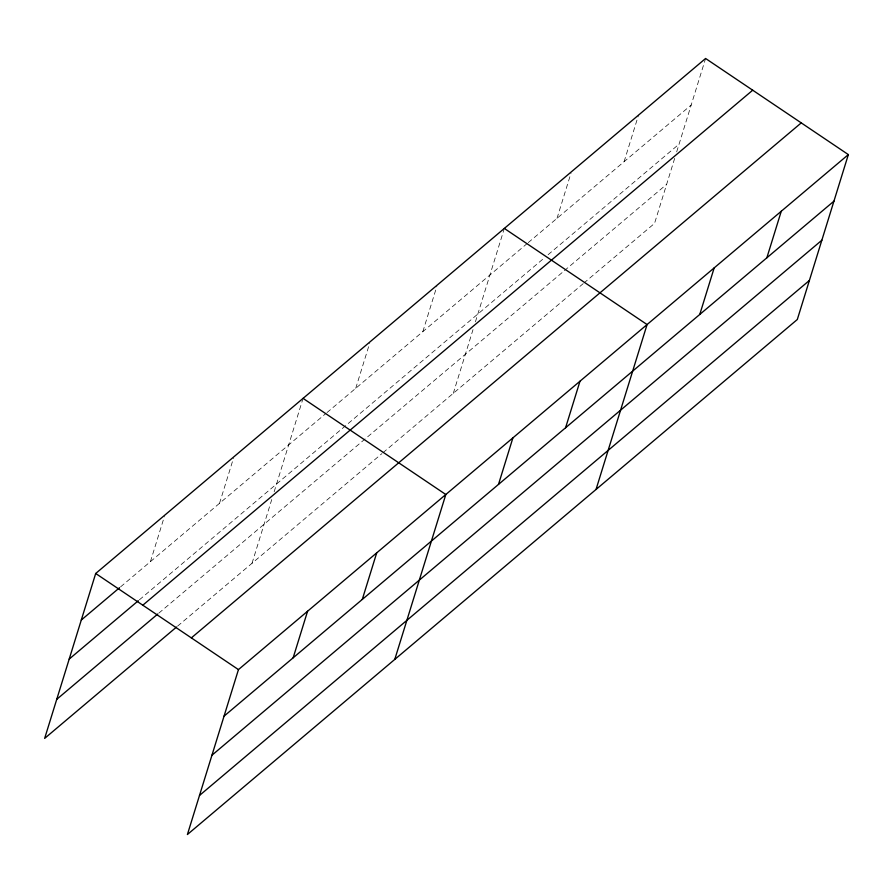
<?xml version="1.0" encoding="UTF-8"?>
<svg xmlns="http://www.w3.org/2000/svg" width="893" height="893" viewBox="0 0 893 893"><rect width="100%" height="100%" fill="white"/><g stroke="black" fill="none" stroke-linecap="round" stroke-linejoin="round"><path stroke-width="0.67" stroke-dasharray="4.46 3.35" d="M150.415 561.675L164.412 516.444M219.533 503.306L233.531 458.076M252.016 563.293L271.74 499.567M274.151 491.786L302.649 399.718M355.738 388.288L369.735 343.068M422.836 331.638L436.833 286.407M453.287 393.344L473.011 329.617M475.422 321.837L503.92 229.758M557.009 218.338L571.007 173.108M624.095 161.689L638.506 115.13M674.673 158.374L654.547 223.395L584.268 282.735M676.682 151.877L705.593 58.48M120.633 586.813L325.923 413.459M326.994 412.566L527.194 243.51M528.254 242.617L691.182 105.028M139.386 599.828L544.92 257.396M548.112 254.695L679.093 144.097M158.831 613.134L563.338 271.561M564.409 270.657L666.636 184.338M177.573 626.149L381.936 453.588M382.997 452.695L583.196 283.639"/><path stroke-width="1.34" d="M848.35 154.601L238.453 669.605L187.407 834.52L797.304 319.515L848.35 154.601L705.593 58.48L95.696 573.485L44.65 738.399L176.513 627.053M293.161 657.795L307.572 611.236M362.29 599.426L376.701 552.879M394.773 659.414L445.819 494.51L303.062 398.378M498.495 484.408L512.906 437.86M565.582 427.758L579.992 381.211M596.033 489.464L647.079 324.561L504.333 228.429M699.766 314.459L714.177 267.9M766.853 257.809L781.263 211.25M81.285 620.032L119.573 587.706M69.196 659.09L138.315 600.732M142.802 605.208L752.71 90.204M56.739 699.342L157.76 614.027M191.348 637.892L801.244 122.888M224.043 716.164L833.939 201.159M211.954 755.221L821.85 240.217M199.496 795.462L809.393 280.458M95.696 573.485L238.453 669.605"/></g></svg>
